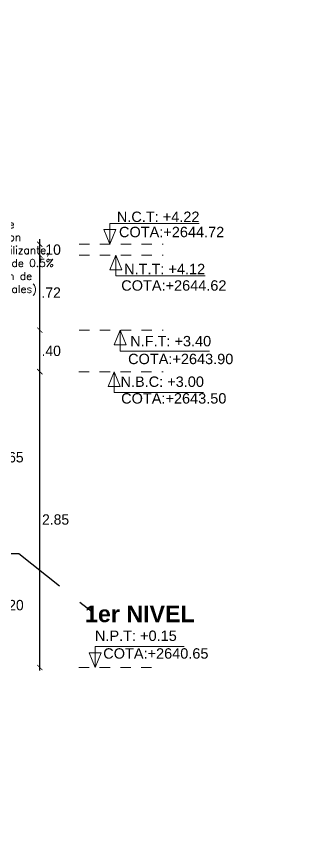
# Model space of a CAD drawing. Header units: millimetres. Extents: x -3570 to 5754, y -12788176 to 1214.
# Drawn here: x 3389.83 to 3392.56, y 1185.29 to 1193.2 of the extents above; entities that cross this region are included whole.
import ezdxf
from ezdxf import colors
from ezdxf.entities.mleader import LeaderData, LeaderLine
from ezdxf.enums import TextEntityAlignment as Align
from ezdxf.math import Vec2, Vec3

# ---------------------------------------------------------------- set-up
doc = ezdxf.new("R2010")
doc.units = ezdxf.units.MM
for name, pattern in [('DASHED', [0.75, 0.5, -0.25]), ('HIDDEN2', [4.7625, 3.175, -1.5875]), ('TRAZOS1', [0.15, 0.1, -0.05])]:
    doc.linetypes.add(name, pattern=pattern)
doc.layers.add('C-ROAD-PROF', color=1, linetype='DASHED')
doc.layers.add('COTAS-INTER', color=7, linetype='Continuous')
for name, color, linetype, lineweight in [('LINEAS ELEVACIONES', 252, 'Continuous', 0), ('PROYECCION', 1, 'HIDDEN2', 9), ('SGE_TEXTO-CHICOS-03', 3, 'Continuous', 9), ('TEXTOS-CHICOS-03', 3, 'Continuous', 5), ('TEXTOS-MEDIANOS-04', 4, 'Continuous', 35)]:
    doc.layers.add(name, color=color, linetype=linetype, lineweight=lineweight)
doc.styles.add('A-1', font='swissl.ttf', dxfattribs={"height": 0.07})
doc.styles.add('ESC 1-50 C', font='arial.ttf', dxfattribs={"height": 0.075})
doc.styles.add('HUECA', font='swissbo.ttf')
doc.styles.add('nemi', font='GOTHIC.TTF')
doc.dimstyles.new('COTA NEMI', dxfattribs={"dimscale": 0, "dimtxt": 0.1, "dimasz": 0.05, "dimexe": 0.04, "dimexo": 0.1, "dimgap": 0.022, "dimtad": 2, "dimtih": 1, "dimtoh": 1, "dimzin": 5, "dimdsep": 46, "dimtxsty": 'nemi', "dimblk": 'ARCHTICK', "dimcen": 0, "dimdle": 0.03, "dimclrd": 1, "dimclre": 1, "dimclrt": 256, "dimaunit": 1, "dimazin": 0, "dimtfac": 1, "dimtix": 1, "dimtmove": 0, "dimatfit": 3, "dimldrblk": 'ARCHTICK', "dimfxl": 0.05, "dimfxlon": 1, "dimtolj": 1, "dimtzin": 0, "dimlwd": -1, "dimlwe": -1, "dimarcsym": 0})

# ---------------------------------------------------------------- blocks, each defined once
blk = doc.blocks.new('_ArchTick')
at = {"color": 0, "linetype": 'Continuous', "const_width": 0.15}
blk.add_lwpolyline([(-0.5, -0.5), (0.5, 0.5)], dxfattribs=at)
blk = doc.blocks.new('*D490')
at = {"layer": 'COTAS-INTER', "color": 1, "transparency": 16777216}
blk.add_line((3389.6291, 1186.9013), (3389.6291, 1188.1613), dxfattribs=at)
at = {"layer": 'Defpoints', "color": 0, "lineweight": 30, "transparency": 16777216}
for p in [(3387.5503, 1188.1313, -99722248.4331), (3389.6291, 1188.1313), (3387.9735, 1186.9313, -99722347.5473)]:
    blk.add_point(p, dxfattribs=at)
at = {"layer": 'COTAS-INTER', "color": 1, "transparency": 16777216, "xscale": 0.05, "yscale": 0.05, "zscale": 0.05}
for p, rotation in [((3389.6291, 1188.1313), 90), ((3389.6291, 1186.9313), 270)]:
    blk.add_blockref('_ArchTick', p, dxfattribs=dict(at, rotation=rotation))
at = {"layer": 'COTAS-INTER', "transparency": 16777216, "insert": (3389.774, 1187.5313), "char_height": 0.1, "attachment_point": 5, "style": 'nemi'}
blk.add_mtext('\\A1;1.20', dxfattribs=at)
blk = doc.blocks.new('*D491')
at = {"layer": 'COTAS-INTER', "color": 1, "transparency": 16777216}
blk.add_line((3389.6291, 1188.1013), (3389.6291, 1189.8113), dxfattribs=at)
at = {"layer": 'Defpoints', "color": 0, "lineweight": 30, "transparency": 16777216}
for p in [(3388.1503, 1189.7813, -99722248.4331), (3389.6291, 1189.7813), (3387.5503, 1188.1313, -99722248.4331)]:
    blk.add_point(p, dxfattribs=at)
at = {"layer": 'COTAS-INTER', "color": 1, "transparency": 16777216, "xscale": 0.05, "yscale": 0.05, "zscale": 0.05}
for p, rotation in [((3389.6291, 1189.7813), 90), ((3389.6291, 1188.1313), 270)]:
    blk.add_blockref('_ArchTick', p, dxfattribs=dict(at, rotation=rotation))
at = {"layer": 'COTAS-INTER', "transparency": 16777216, "insert": (3389.7731, 1188.9563), "char_height": 0.1, "attachment_point": 5, "style": 'nemi'}
blk.add_mtext('\\A1;1.65', dxfattribs=at)
blk = doc.blocks.new('*D493')
at = {"layer": 'COTAS-INTER', "color": 1, "transparency": 16777216}
blk.add_line((3390.0594, 1186.9013), (3390.0594, 1189.8113), dxfattribs=at)
at = {"layer": 'Defpoints', "color": 0, "lineweight": 30, "transparency": 16777216}
for p in [(3390.0594, 1189.7813), (3390.0839, 1189.7813, -99722347.5473), (3390.0241, 1186.9313, -99722248.4331)]:
    blk.add_point(p, dxfattribs=at)
at = {"layer": 'COTAS-INTER', "color": 1, "transparency": 16777216, "xscale": 0.05, "yscale": 0.05, "zscale": 0.05}
for p, rotation in [((3390.0594, 1189.7813), 90), ((3390.0594, 1186.9313), 270)]:
    blk.add_blockref('_ArchTick', p, dxfattribs=dict(at, rotation=rotation))
at = {"layer": 'COTAS-INTER', "transparency": 16777216, "insert": (3390.2113, 1188.3563), "char_height": 0.1, "attachment_point": 5, "style": 'nemi'}
blk.add_mtext('\\A1;2.85', dxfattribs=at)
blk = doc.blocks.new('*D494')
at = {"layer": 'COTAS-INTER', "color": 1, "transparency": 16777216}
blk.add_line((3390.0594, 1189.7513), (3390.0594, 1190.2113), dxfattribs=at)
at = {"layer": 'Defpoints', "color": 0, "lineweight": 30, "transparency": 16777216}
for p in [(3389.8836, 1190.1813, -99722347.5473), (3390.0594, 1190.1813), (3389.9624, 1189.7813, -99722347.5473)]:
    blk.add_point(p, dxfattribs=at)
at = {"layer": 'COTAS-INTER', "color": 1, "transparency": 16777216, "xscale": 0.05, "yscale": 0.05, "zscale": 0.05}
for p, rotation in [((3390.0594, 1190.1813), 90), ((3390.0594, 1189.7813), 270)]:
    blk.add_blockref('_ArchTick', p, dxfattribs=dict(at, rotation=rotation))
at = {"layer": 'COTAS-INTER', "transparency": 16777216, "insert": (3390.1692, 1189.9813), "char_height": 0.1, "attachment_point": 5, "style": 'nemi'}
blk.add_mtext('\\A1;.40', dxfattribs=at)
blk = doc.blocks.new('*D495')
at = {"layer": 'COTAS-INTER', "color": 1, "transparency": 16777216}
blk.add_line((3390.0594, 1190.1513), (3390.0594, 1190.9348), dxfattribs=at)
at = {"layer": 'Defpoints', "color": 0, "lineweight": 30, "transparency": 16777216}
for p in [(3389.857, 1190.9048, -99722347.5473), (3390.0594, 1190.9048), (3389.8836, 1190.1813, -99722347.5473)]:
    blk.add_point(p, dxfattribs=at)
at = {"layer": 'COTAS-INTER', "color": 1, "transparency": 16777216, "xscale": 0.05, "yscale": 0.05, "zscale": 0.05}
for p, rotation in [((3390.0594, 1190.9048), 90), ((3390.0594, 1190.1813), 270)]:
    blk.add_blockref('_ArchTick', p, dxfattribs=dict(at, rotation=rotation))
at = {"layer": 'COTAS-INTER', "transparency": 16777216, "insert": (3390.1689, 1190.5431), "char_height": 0.1, "attachment_point": 5, "style": 'nemi'}
blk.add_mtext('\\A1;.72', dxfattribs=at)
blk = doc.blocks.new('*D496')
at = {"layer": 'COTAS-INTER', "color": 1, "transparency": 16777216}
for p, q in [((3390.0594, 1191.0085), (3390.0594, 1191.0585)), ((3390.0594, 1190.9048), (3390.0594, 1191.0085)), ((3390.0594, 1190.9048), (3390.0594, 1190.8548))]:
    blk.add_line(p, q, dxfattribs=at)
at = {"layer": 'Defpoints', "color": 0, "lineweight": 30, "transparency": 16777216}
for p in [(3389.8764, 1191.0085, -95918039.8247), (3390.0594, 1191.0085), (3389.857, 1190.9048, -99722347.5473)]:
    blk.add_point(p, dxfattribs=at)
at = {"layer": 'COTAS-INTER', "color": 1, "transparency": 16777216, "xscale": 0.05, "yscale": 0.05, "zscale": 0.05}
for p, rotation in [((3390.0594, 1191.0085), 270), ((3390.0594, 1190.9048), 90)]:
    blk.add_blockref('_ArchTick', p, dxfattribs=dict(at, rotation=rotation))
at = {"layer": 'COTAS-INTER', "transparency": 16777216, "insert": (3390.1692, 1190.9567), "char_height": 0.1, "attachment_point": 5, "style": 'nemi'}
blk.add_mtext('\\A1;.10', dxfattribs=at)
blk = doc.blocks.new('sdd d d')
at = {"layer": 'C-ROAD-PROF', "color": 1, "linetype": 'DASHED', "lineweight": -3}
for p, q in [((-45248.2183, 28418.8307), (-45247.3518, 28419.323)), ((-45247.3518, 28419.323), (-45246.4496, 28419.3096)), ((-45246.4496, 28419.3096), (-45245.7505, 28418.7553)), ((-45248.7157, 28418.0103), (-45248.2183, 28418.8307)), ((-45253.6755, 28417.9966), (-45251.7238, 28417.9631)), ((-45251.7238, 28417.9631), (-45249.5285, 28417.9631)), ((-45249.5285, 28417.9631), (-45249.0197, 28418.0405)), ((-45249.0197, 28418.0405), (-45248.7157, 28418.0103))]:
    blk.add_line(p, q, dxfattribs=at)

msp = doc.modelspace()

# ---------------------------------------------------------------- linework, layer by layer
at = {"layer": 'LINEAS ELEVACIONES'}
for points in [[(3391.5924, 1191.2097), (3390.7344, 1191.2097), (3390.7344, 1191.0085), (3390.7923, 1191.1506), (3390.6766, 1191.1506), (3390.7344, 1191.0085)], [(3391.6503, 1190.7037), (3390.7924, 1190.7037), (3390.7924, 1190.9048), (3390.8503, 1190.7628), (3390.7345, 1190.7628), (3390.7924, 1190.9048)], [(3391.6922, 1189.9802), (3390.8343, 1189.9802), (3390.8343, 1190.1813), (3390.8922, 1190.0393), (3390.7765, 1190.0393), (3390.8343, 1190.1813)], [(3391.6343, 1189.5802), (3390.7764, 1189.5802), (3390.7764, 1189.7813), (3390.8343, 1189.6393), (3390.7185, 1189.6393), (3390.7764, 1189.7813)], [(3391.4494, 1187.1325), (3390.5915, 1187.1325), (3390.5915, 1186.9313), (3390.6494, 1187.0734), (3390.5336, 1187.0734), (3390.5915, 1186.9313)]]:
    msp.add_lwpolyline(points, dxfattribs=at)
at = {"layer": 'PROYECCION', "linetype": 'TRAZOS1'}
for p, q in [((3390.4381, 1191.0085), (3391.2476, 1191.0085)), ((3390.4381, 1190.9048), (3391.2476, 1190.9048)), ((3390.4381, 1190.1813), (3391.2476, 1190.1813)), ((3390.4356, 1189.7813), (3391.2476, 1189.7813)), ((3390.4356, 1186.9313), (3391.2333, 1186.9313))]:
    msp.add_line(p, q, dxfattribs=at)

# ---------------------------------------------------------------- block references
msp.add_blockref('sdd d d', (48636.3073, -27231.2818))

# ---------------------------------------------------------------- texts
at = {"layer": 'TEXTOS-CHICOS-03', "style": 'A-1'}
for s, p in [('N.C.T: +4.22', (3390.801, 1191.2736)), ('COTA:+2644.72', (3390.8217, 1191.1269)), ('N.T.T: +4.12', (3390.8711, 1190.7704)), ('COTA:+2644.62', (3390.8434, 1190.6117)), ('N.F.T: +3.40', (3390.9291, 1190.0754)), ('COTA:+2643.90', (3390.9093, 1189.9037)), ('N.B.C: +3.00', (3390.836, 1189.6847)), ('COTA:+2643.50', (3390.8425, 1189.524)), ('N.P.T: +0.15', (3390.5902, 1187.2369)), ('COTA:+2640.65', (3390.6701, 1187.0664))]:
    msp.add_text(s, height=0.1, dxfattribs=at).set_placement(p, align=Align.MIDDLE_LEFT)
at = {"layer": 'TEXTOS-MEDIANOS-04', "style": 'HUECA'}
msp.add_text('1er NIVEL', height=0.16, dxfattribs=at).set_placement((3390.4947, 1187.3678))

# ---------------------------------------------------------------- dimensions: what is measured, and where the dimension line sits
at = {"layer": 'COTAS-INTER'}
for base, p1, p2, override, picture, middle in [((3390.0594, 1191.0085), (3389.857, 1190.9048, -99722347.5473), (3389.8764, 1191.0085, -95918039.8247), {"dimscale": 1, "dimtmove": 1}, '*D496', (3390.1692, 1190.9567)), ((3390.0594, 1190.9048), (3389.8836, 1190.1813, -99722347.5473), (3389.857, 1190.9048, -99722347.5473), {"dimscale": 1, "dimtmove": 1}, '*D495', (3390.1689, 1190.5431)), ((3390.0594, 1190.1813), (3389.9624, 1189.7813, -99722347.5473), (3389.8836, 1190.1813, -99722347.5473), {"dimscale": 1, "dimtmove": 1}, '*D494', (3390.1692, 1189.9813)), ((3389.6291, 1189.7813), (3387.5503, 1188.1313, -99722248.4331), (3388.1503, 1189.7813, -99722248.4331), {"dimscale": 1, "dimtmove": 1}, '*D491', (3389.7731, 1188.9563)), ((3390.0594, 1189.7813), (3390.0241, 1186.9313, -99722248.4331), (3390.0839, 1189.7813, -99722347.5473), {"dimscale": 1}, '*D493', (3390.2113, 1188.3563)), ((3389.6291, 1188.1313), (3387.9735, 1186.9313, -99722347.5473), (3387.5503, 1188.1313, -99722248.4331), {"dimscale": 1}, '*D490', (3389.774, 1187.5313))]:
    dim = msp.add_linear_dim(base=base, p1=p1, p2=p2, angle=90, dimstyle='COTA NEMI', override=override, dxfattribs=at)
    dim.commit()
    dim.dimension.update_dxf_attribs({"geometry": picture, "text_midpoint": middle})

# ---------------------------------------------------------------- leaders
at = {"layer": 'SGE_TEXTO-CHICOS-03'}
ml = msp.add_multileader_mtext('Standard', dxfattribs=at)
ml.set_content('{\\Fromans|c0;Canaleta de concreto con impermeabilizante, Inclinación de 0.5% (Evacuación de aguas pluviales)}', color=256, style='ESC 1-50 C')
ml.set_leader_properties()
ml.build(insert=Vec2(0, 0))
ml.multileader.update_dxf_attribs({"text_left_attachment_type": 2, "text_right_attachment_type": 2, "dogleg_length": 0.1, "arrow_head_size": 0.07})
ctx = ml.context
ctx.base_point, ctx.char_height, ctx.arrow_head_size, ctx.landing_gap_size, ctx.plane_origin = Vec3(3389.1911, 1190.8633, -99722347.5473), 0.075, 0.07, 0.02, Vec3(3393.1379, 1195.2901, -99722347.5473)
ctx.left_attachment, ctx.right_attachment = 2, 2
notes = []
notes.append((ctx, [(0, (1, 1, 0), (3388.833, 1190.8633, -99722347.5473), (1, 0), 0.3582, [(0, [(3388.8332, 1190.2404, -99722347.5473)], 0, [])])]))
ctx.mtext.insert, ctx.mtext.rotation, ctx.mtext.width, ctx.mtext.flow_direction = Vec3(3389.2111, 1191.24, -99722347.5473), 6.283185, 1.123448, 5
for ctx, leaders in notes:
    for number, flags, end, landing, length, lines in leaders:
        leader = LeaderData()
        leader.index, (leader.has_last_leader_line, leader.has_dogleg_vector, leader.attachment_direction) = number, flags
        leader.last_leader_point, leader.dogleg_vector, leader.dogleg_length = Vec3(end), Vec3(landing), length
        for number, points, colour, breaks in lines:
            line = LeaderLine()
            line.index, line.vertices, line.color, line.breaks = number, Vec3.list(points), colors.encode_raw_color(colour), breaks
            leader.lines.append(line)
        ctx.leaders.append(leader)

doc.saveas('drawing.dxf')
